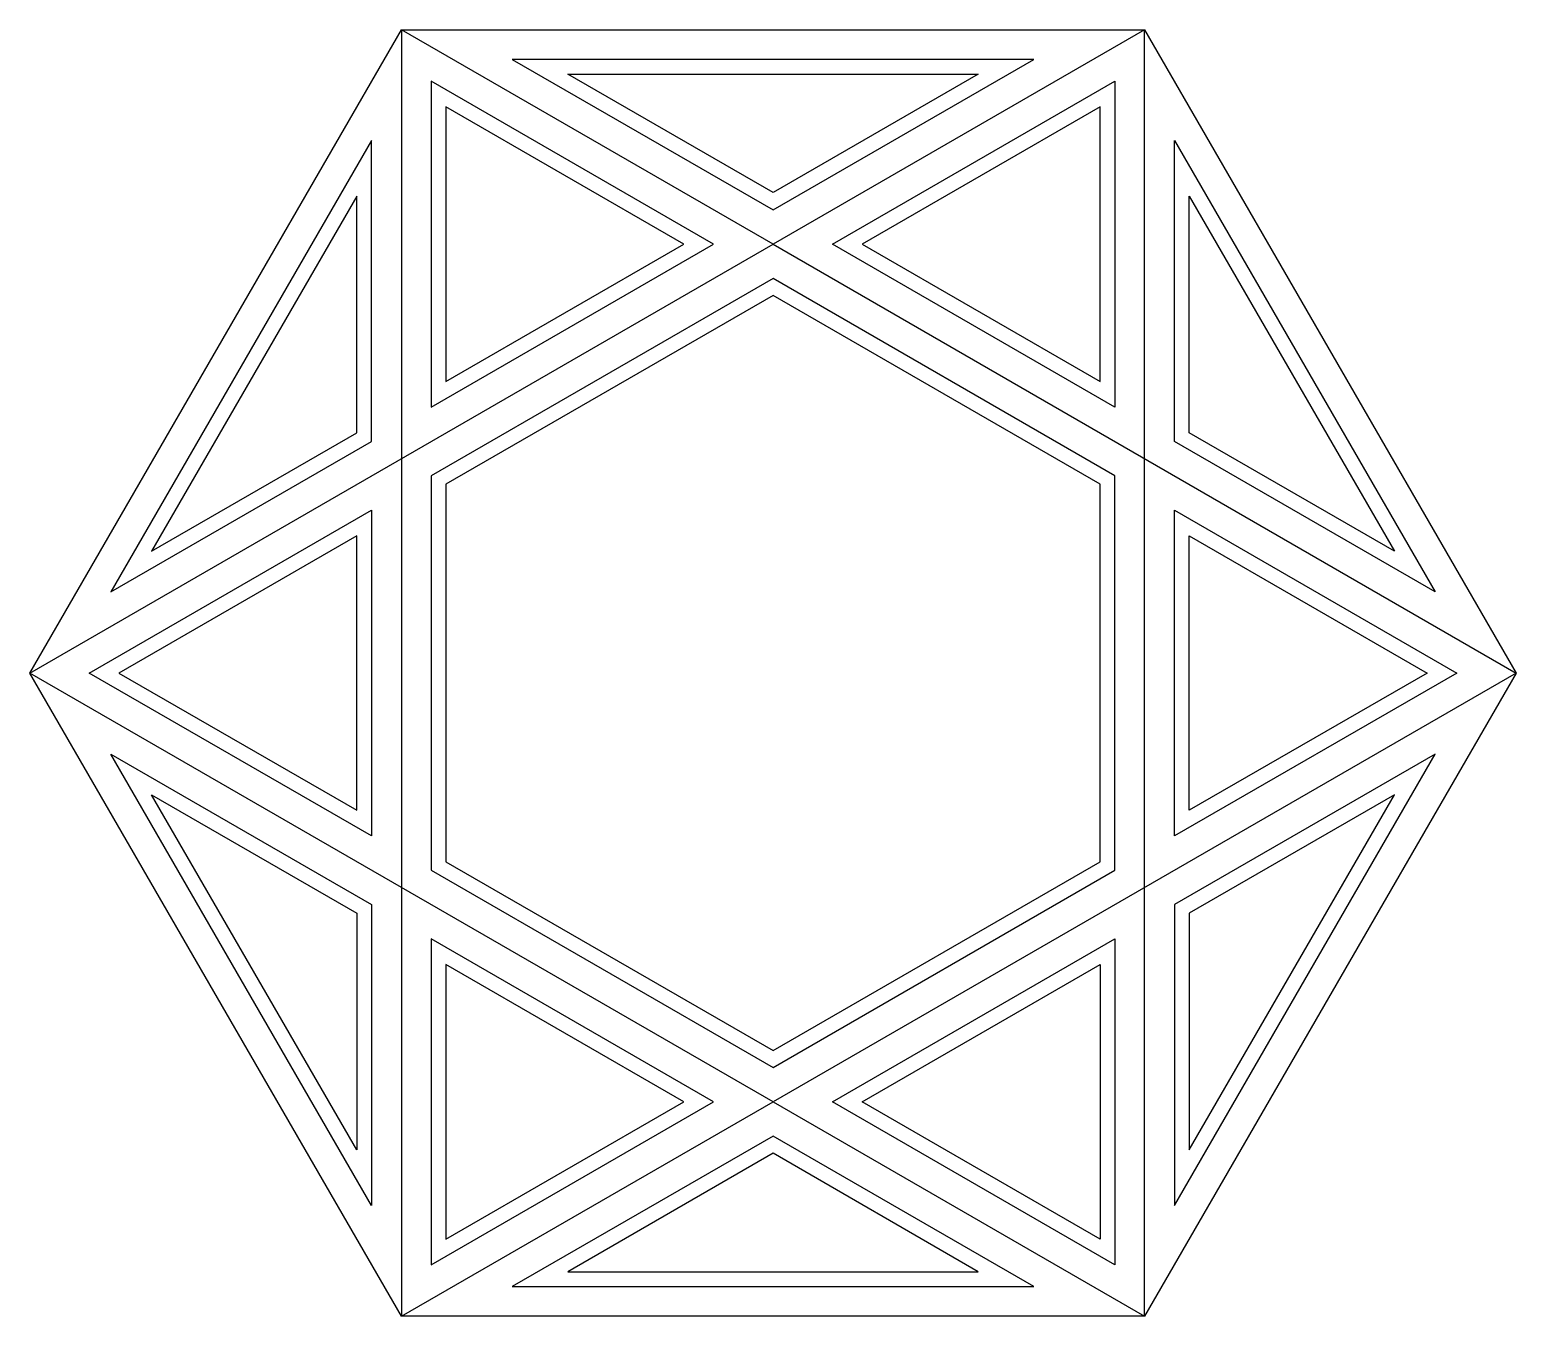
# Model space of a CAD drawing. Extents: x 3960 to 6960, y 10814 to 13412.
import ezdxf

# ---------------------------------------------------------------- set-up
doc = ezdxf.new("R2010")
doc.units = 0
doc.header["$MEASUREMENT"] = 0
for name, color, linetype in [('3', 3, 'CONTINUOUS'), ('4', 4, 'CONTINUOUS'), ('7', 7, 'CONTINUOUS')]:
    doc.layers.add(name, color=color, linetype=linetype)

msp = doc.modelspace()

# ---------------------------------------------------------------- linework, layer by layer
at = {"layer": '3'}
for points in [[(5045.9, 13322), (5460, 13322), (5874.1, 13322), (5460, 13083)], [(4800, 13256.2), (4800, 12701.9), (5280, 12979)], [(6120, 12701.9), (6120, 13256.2), (5640, 12979)], [(4205.9, 12358.9), (4620, 12598), (4620, 13076.2)], [(6714.1, 12358.9), (6300, 12598), (6300, 13076.2)], [(4800, 12494.1), (4800, 12113), (4800, 11732), (5460, 11350.9), (6120, 11732), (6120, 12113), (6120, 12494.1), (5460, 12875.1)], [(4140, 12113), (4620, 11835.9), (4620, 12113), (4620, 12390.1)], [(6780, 12113), (6300, 11835.9), (6300, 12113), (6300, 12390.1)], [(4620, 11628), (4620, 11149.9), (4205.9, 11867.1)], [(6714.1, 11867.1), (6300, 11628), (6300, 11149.9)], [(4800, 10969.9), (5280, 11247), (4800, 11524.1)], [(6120, 10969.9), (5640, 11247), (6120, 11524.1)], [(5045.9, 10904), (5460, 10904), (5874.1, 10904), (5460, 11143.1)]]:
    msp.add_lwpolyline(points, close=True, dxfattribs=at)
at = {"layer": '4'}
for points in [[(6210, 13412), (6960, 12113), (6210, 10814), (5460, 10814), (4710, 10814), (3960, 12113), (4710, 13412), (5460, 13412)], [(6210, 13412), (5460, 12979), (6960, 12113), (5460, 11247), (3960, 12113), (5460, 12979), (4710, 13412), (4710, 12113), (4710, 10814), (5460, 11247), (6210, 10814), (6210, 12113)]]:
    msp.add_lwpolyline(points, close=True, dxfattribs=at)
at = {"layer": '7'}
for points in [[(5986.1, 13352), (5460, 13352), (4933.9, 13352), (5460, 13048.3)], [(4770, 12649.9), (5340, 12979), (4770, 13308.1)], [(6150, 12649.9), (5580, 12979), (6150, 13308.1)], [(4123.9, 12276.9), (4650, 12580.7), (4650, 13188.1)], [(6796.1, 12276.9), (6270, 12580.7), (6270, 13188.1)], [(6150, 11714.6), (6150, 12113), (6150, 12511.4), (5460, 12909.8), (4770, 12511.4), (4770, 12113), (4770, 11714.6), (5460, 11316.3)], [(4650, 12113), (4650, 11783.9), (4080, 12113), (4650, 12442.1)], [(6270, 12113), (6270, 12442.1), (6840, 12113), (6270, 11783.9)], [(4123.9, 11949.1), (4650, 11645.4), (4650, 11037.9)], [(6270, 11645.4), (6270, 11037.9), (6796.1, 11949.1)], [(4770, 10917.9), (5340, 11247), (4770, 11576.1)], [(5580, 11247), (6150, 11576.1), (6150, 10917.9)], [(5460, 11177.7), (4933.9, 10874), (5460, 10874), (5986.1, 10874)]]:
    msp.add_lwpolyline(points, close=True, dxfattribs=at)

doc.saveas('drawing.dxf')
